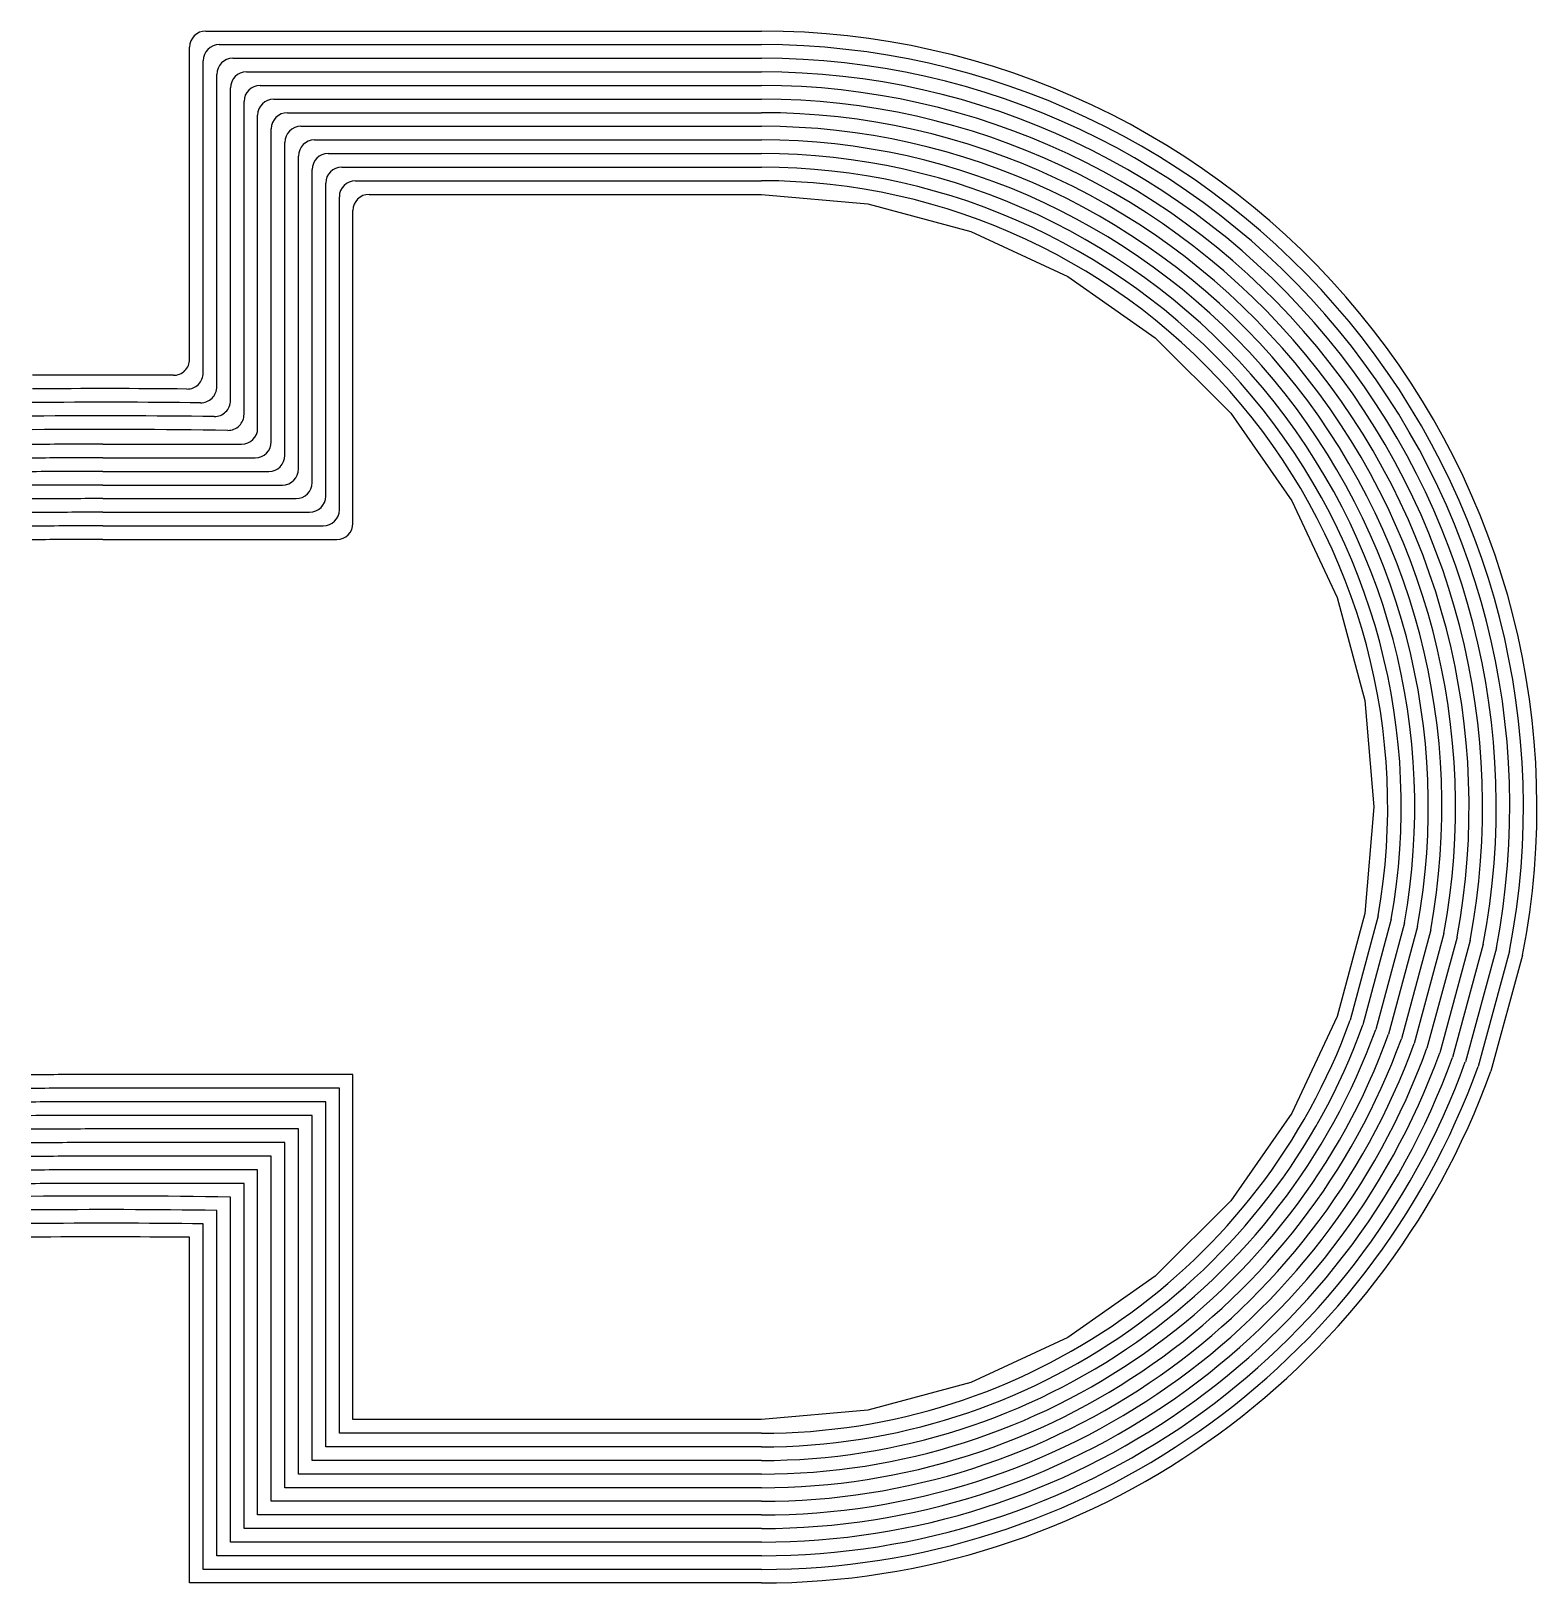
# Model space of a CAD drawing. Extents: x 0 to 0.937, y -0.215 to 0.75.
import ezdxf

# ---------------------------------------------------------------- set-up
doc = ezdxf.new("R2010")
doc.units = 0
doc.layers.get('0').update_dxf_attribs({"color": 1})

msp = doc.modelspace()

# ---------------------------------------------------------------- linework, layer by layer
for p, q in [((0.10862, 0.75012), (0.45418, 0.75012)), ((0.09862, 0.54602), (0.09862, 0.74012)), ((0.11708, 0.74165), (0.45418, 0.74165)), ((0.10708, 0.53748), (0.10708, 0.73165)), ((0.12554, 0.73319), (0.45418, 0.73319)), ((0.13401, 0.72472), (0.45418, 0.72472)), ((0.11554, 0.52893), (0.11554, 0.72319)), ((0.12401, 0.52036), (0.12401, 0.71472)), ((0.14248, 0.71626), (0.45418, 0.71626)), ((0.13248, 0.51178), (0.13248, 0.70626)), ((0.15094, 0.70779), (0.45418, 0.70779)), ((0.14094, 0.50317), (0.14094, 0.69779)), ((0.15941, 0.69933), (0.45418, 0.69933)), ((0.14941, 0.4947), (0.14941, 0.68933)), ((0.16787, 0.69086), (0.45419, 0.69086)), ((0.15787, 0.48624), (0.15787, 0.68086)), ((0.17633, 0.6824), (0.45419, 0.6824)), ((0.16633, 0.47777), (0.16633, 0.6724)), ((0.1848, 0.67393), (0.45419, 0.67393)), ((0.1748, 0.46931), (0.1748, 0.66393)), ((0.19326, 0.66547), (0.45419, 0.66547)), ((0.20173, 0.657), (0.45419, 0.657)), ((0.18326, 0.46084), (0.18326, 0.65547)), ((0.19173, 0.45238), (0.19173, 0.647)), ((0.2102, 0.64854), (0.45419, 0.64854)), ((0.45419, 0.64854), (0.52036, 0.64275)), ((0.2002, 0.44391), (0.2002, 0.63854)), ((0.52036, 0.64275), (0.58452, 0.62555)), ((0.58452, 0.62555), (0.64469, 0.59748)), ((0.64469, 0.59748), (0.6991, 0.55941)), ((0.6991, 0.55941), (0.74607, 0.51245)), ((0.74607, 0.51245), (0.78417, 0.45804)), ((0.04475, 0.49317), (0.13094, 0.49317)), ((0.04475, 0.4847), (0.13941, 0.4847)), ((0.04475, 0.47624), (0.14787, 0.47624)), ((0.04475, 0.46777), (0.15633, 0.46777)), ((0.04475, 0.45931), (0.1648, 0.45931)), ((0.78417, 0.45804), (0.81223, 0.39784)), ((0.04475, 0.45084), (0.17326, 0.45084)), ((0.04475, 0.44238), (0.18173, 0.44238)), ((0.04475, 0.43391), (0.1902, 0.43391)), ((0.81223, 0.39784), (0.82941, 0.33371)), ((0.82941, 0.33371), (0.83519, 0.26754)), ((0.83519, 0.26754), (0.82941, 0.20137)), ((0.82941, 0.20137), (0.81223, 0.13724)), ((0.83777, 0.19989), (0.82041, 0.13505)), ((0.84595, 0.1977), (0.82833, 0.13206)), ((0.85412, 0.19551), (0.83628, 0.12917)), ((0.8623, 0.19331), (0.84424, 0.12627)), ((0.87047, 0.19111), (0.8522, 0.12338)), ((0.87864, 0.1889), (0.86015, 0.12049)), ((0.88682, 0.18669), (0.86811, 0.11761)), ((0.89499, 0.18448), (0.87608, 0.11473)), ((0.90316, 0.18226), (0.88403, 0.11185)), ((0.91133, 0.18005), (0.892, 0.10896)), ((0.91949, 0.17782), (0.89995, 0.10608)), ((0.92763, 0.17547), (0.90792, 0.1032)), ((0.81223, 0.13724), (0.78414, 0.07704)), ((0.2002, 0.10116), (0.04475, 0.10116)), ((0.2002, -0.11346), (0.2002, 0.10116)), ((0.19173, 0.0927), (0.04475, 0.0927)), ((0.19173, -0.12193), (0.19173, 0.0927)), ((0.18326, 0.08423), (0.04475, 0.08423)), ((0.18326, -0.13039), (0.18326, 0.08423)), ((0.1748, 0.07577), (0.04475, 0.07577)), ((0.1748, -0.13886), (0.1748, 0.07577)), ((0.78414, 0.07704), (0.74607, 0.02263)), ((0.16633, 0.0673), (0.04475, 0.0673)), ((0.15787, 0.05884), (0.04475, 0.05884)), ((0.15787, -0.15579), (0.15787, 0.05884)), ((0.16633, -0.14732), (0.16633, 0.0673)), ((0.14941, 0.05037), (0.04475, 0.05037)), ((0.14941, -0.16425), (0.14941, 0.05037)), ((0.14094, 0.04191), (0.04475, 0.04191)), ((0.14094, -0.17272), (0.14094, 0.04191)), ((0.13248, 0.03344), (0.04475, 0.03344)), ((0.13248, -0.18118), (0.13248, 0.03344)), ((0.12401, -0.18965), (0.12401, 0.02498)), ((0.74607, 0.02263), (0.6991, -0.02433)), ((0.11554, -0.19811), (0.11554, 0.01664)), ((0.10708, -0.20658), (0.10708, 0.00828)), ((0.09862, -0.21504), (0.09862, -0.00008)), ((0.6991, -0.02433), (0.64469, -0.06241)), ((0.64469, -0.06241), (0.5845, -0.09047)), ((0.5845, -0.09047), (0.52036, -0.10767)), ((0.45419, -0.11346), (0.2002, -0.11346)), ((0.52036, -0.10767), (0.45419, -0.11346)), ((0.45419, -0.12193), (0.19173, -0.12193)), ((0.45419, -0.13039), (0.18326, -0.13039)), ((0.45419, -0.13886), (0.1748, -0.13886)), ((0.45419, -0.14732), (0.16633, -0.14732)), ((0.45419, -0.15579), (0.15787, -0.15579)), ((0.45419, -0.17272), (0.14094, -0.17272)), ((0.45419, -0.16425), (0.14941, -0.16425)), ((0.45419, -0.18118), (0.13248, -0.18118)), ((0.45419, -0.18965), (0.12401, -0.18965)), ((0.45419, -0.19811), (0.11554, -0.19811)), ((0.45419, -0.20658), (0.10708, -0.20658)), ((0.45419, -0.21504), (0.09862, -0.21504))]:
    msp.add_line(p, q)
for centre, radius, start, end in [((0.10862, 0.74012), 0.01, 90, 180), ((0.45417, 0.26775), 0.48237, 348.97099, 89.99844), ((0.11708, 0.73165), 0.01, 90, 180), ((0.45419, 0.26774), 0.47392, 349.0633, 90.00037), ((0.12554, 0.72319), 0.01, 90, 180), ((0.13401, 0.71472), 0.01, 90, 180), ((0.4542, 0.26772), 0.46546, 349.14256, 90.0016), ((0.4542, 0.26771), 0.45701, 349.22399, 90.00273), ((0.14248, 0.70626), 0.01, 90, 180), ((0.45421, 0.2677), 0.44856, 349.30824, 90.00403), ((0.15094, 0.69779), 0.01, 90, 180), ((0.45423, 0.26769), 0.44011, 349.39527, 90.00563), ((0.15941, 0.68933), 0.01, 90, 180), ((0.45424, 0.26768), 0.43165, 349.4847, 90.00792), ((0.16787, 0.68086), 0.01, 90, 180), ((0.45425, 0.26766), 0.4232, 349.57847, 90.00869), ((0.17633, 0.6724), 0.01, 90, 180), ((0.45426, 0.26765), 0.41475, 349.67512, 90.01023), ((0.1848, 0.66393), 0.01, 90, 180), ((0.45427, 0.26763), 0.4063, 349.77488, 90.01202), ((0.19326, 0.65547), 0.01, 90, 180), ((0.20173, 0.647), 0.01, 90, 180), ((0.45429, 0.26761), 0.39785, 349.87903, 90.01365), ((0.4543, 0.2676), 0.38941, 349.98683, 90.01532), ((0.2102, 0.63854), 0.01, 90, 180), ((0.08862, 0.54602), 0.01, 269.54987, 360), ((0.04509, -4.99372), 5.52991, 89.54987, 90.45866), ((0.09708, 0.53748), 0.01, 269.46154, 360), ((0.0451, -4.99372), 5.52145, 89.46154, 90.45953), ((0.10554, 0.52893), 0.01, 269.37289, 360), ((0.0451, -4.99372), 5.51298, 89.37289, 90.46037), ((0.11401, 0.52036), 0.01, 269.28392, 0), ((0.12248, 0.51178), 0.01, 269.19472, 0), ((0.04509, -4.99372), 5.49605, 89.19472, 90.46201), ((0.04509, -4.99372), 5.50451, 89.28392, 90.46116), ((0.13094, 0.50317), 0.01, 270, 0), ((0.04474, -4.99407), 5.48724, 89.99996, 90.45926), ((0.13941, 0.4947), 0.01, 270, 0), ((0.04474, -4.99407), 5.47877, 89.99996, 90.46011), ((0.14787, 0.48624), 0.01, 270, 0), ((0.04474, -4.99407), 5.47031, 89.99996, 90.46096), ((0.15633, 0.47777), 0.01, 270, 0), ((0.04474, -4.99407), 5.46184, 89.99996, 90.46181), ((0.1648, 0.46931), 0.01, 270, 0), ((0.04474, -4.99407), 5.45338, 89.99996, 90.46266), ((0.17326, 0.46084), 0.01, 270, 0), ((0.04474, -4.99407), 5.44491, 89.99996, 90.46352), ((0.18173, 0.45238), 0.01, 270, 0), ((0.04474, -4.99407), 5.43645, 89.99996, 90.46438), ((0.1902, 0.44391), 0.01, 270, 0), ((0.04474, -4.99407), 5.42798, 89.99996, 90.46524), ((0.45425, 0.26743), 0.38936, 269.99186, 340.12383), ((0.45425, 0.26743), 0.39782, 269.99249, 340.10592), ((0.45425, 0.26743), 0.40629, 269.99267, 340.10381), ((0.45425, 0.26743), 0.41475, 269.99281, 340.10187), ((0.45425, 0.26743), 0.42322, 269.99252, 340.09991), ((0.45425, 0.26743), 0.43169, 269.99298, 340.09954), ((0.45425, 0.26743), 0.44015, 269.99277, 340.09953), ((0.45425, 0.26743), 0.44861, 269.99268, 340.09944), ((0.45425, 0.26743), 0.45708, 269.99304, 340.09917), ((0.45425, 0.26743), 0.46554, 269.99277, 340.09911), ((0.04474, -4.99407), 5.09523, 89.99996, 90.5014), ((0.45425, 0.26743), 0.47401, 269.99282, 340.09916), ((0.45425, 0.26743), 0.48248, 269.99297, 340.09869), ((0.04474, -4.99407), 5.08677, 89.99996, 90.50238), ((0.04474, -4.99407), 5.0783, 89.99996, 90.50336), ((0.04474, -4.99407), 5.06984, 89.99996, 90.50435), ((0.04474, -4.99407), 5.05291, 89.99996, 90.50634), ((0.04474, -4.99407), 5.06137, 89.99996, 90.50534), ((0.04474, -4.99407), 5.04444, 89.99996, 90.50733), ((0.04474, -4.99407), 5.03598, 89.99996, 90.50834), ((0.04474, -4.99407), 5.02751, 89.99996, 90.50934), ((0.04505, -4.99376), 5.01936, 89.09869, 90.51385), ((0.04506, -4.99376), 5.0109, 89.19401, 90.5149), ((0.04505, -4.99376), 4.99396, 89.38546, 90.5169), ((0.04506, -4.99376), 5.00243, 89.2896, 90.51592)]:
    msp.add_arc(centre, radius, start, end)

doc.saveas('drawing.dxf')
